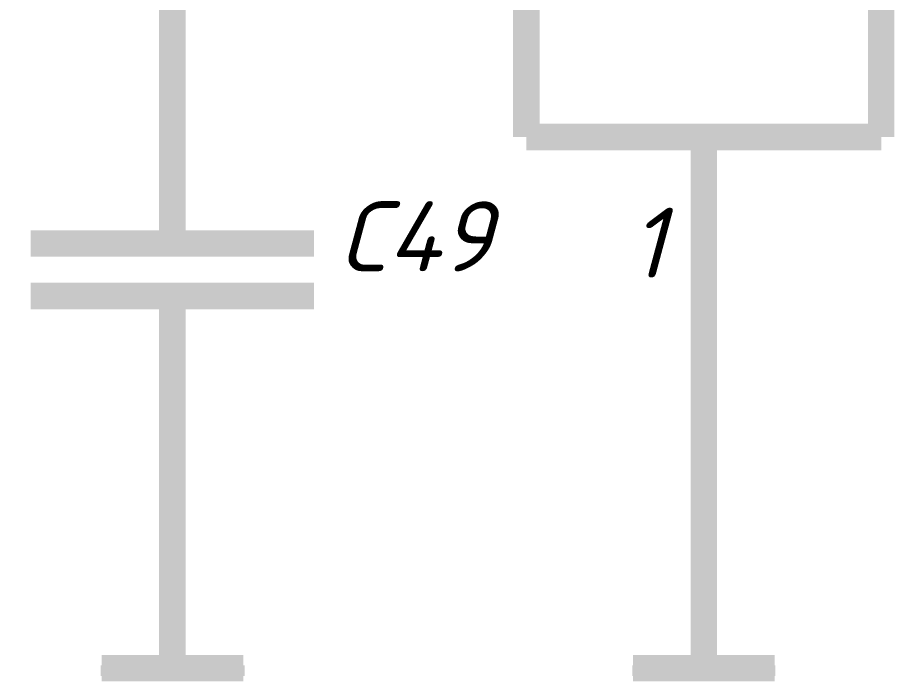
# Model space of a CAD drawing. Header units: inches. Extents: x 0 to 841, y 0 to 594.
# Drawn here: x 375.64 to 400.39, y 532.11 to 550.86 of the extents above; entities that cross this region are included whole.
import ezdxf

# ---------------------------------------------------------------- set-up
doc = ezdxf.new("R2010")
doc.units = ezdxf.units.IN
doc.layers.add('Sheet', color=255, linetype='Continuous')
doc.styles.get("Standard").update_dxf_attribs({"font": 'isocpeui.ttf'})

msp = doc.modelspace()

# ---------------------------------------------------------------- linework, layer by layer
at = {"layer": 'Sheet'}
for points in [[(387.509, 567.498, 0.749, 0.749, 0), (380.009, 567.498, 0.749, 0.749, 0), (380.009, 552.495, 0.749, 0.749, 0), (380.009, 552.495, 0.749, 0.749, 0), (380.009, 549.98, 0.749, 0.749, 0)], [(390.002, 547.487, 0.749, 0.749, 0), (390.002, 557.481, 0.749, 0.749, 0)], [(400.018, 557.481, 0.749, 0.749, 0), (400.018, 547.487, 0.749, 0.749, 0)], [(380.009, 549.98, 0.749, 0.749, 0), (380.009, 544.478, 0.749, 0.749, 0)], [(380.009, 544.994, 0.3, 0.3, 0), (380.009, 549.98, 0.3, 0.3, 0)], [(400.018, 547.487, 0.749, 0.749, 0), (390.002, 547.487, 0.749, 0.749, 0)], [(395.01, 547.487, 0.749, 0.749, 0), (395.01, 542.479, 0.749, 0.749, 0)], [(395.01, 547.487, 0.3, 0.3, 0), (395.01, 542.479, 0.3, 0.3, 0)], [(384.006, 544.478, 0.749, 0.749, 0), (376.011, 544.478, 0.749, 0.749, 0)], [(384.006, 542.995, 0.749, 0.749, 0), (376.011, 542.995, 0.749, 0.749, 0)], [(380.009, 542.995, 0.749, 0.749, 0), (380.009, 537.493, 0.749, 0.749, 0)], [(395.01, 537.493, 0.749, 0.749, 0), (395.01, 542.479, 0.749, 0.749, 0)], [(380.009, 542.479, 0.3, 0.3, 0), (380.009, 537.493, 0.3, 0.3, 0)], [(380.009, 537.493, 0.749, 0.749, 0), (380.009, 532.484, 0.749, 0.749, 0)], [(395.01, 537.493, 0.749, 0.749, 0), (395.01, 532.484, 0.749, 0.749, 0)], [(380.009, 537.493, 0.3, 0.3, 0), (380.009, 532.417, 0.3, 0.3, 0)], [(395.01, 537.493, 0.3, 0.3, 0), (395.01, 532.417, 0.3, 0.3, 0)], [(378.01, 532.484, 0.749, 0.749, 0), (382.007, 532.484, 0.749, 0.749, 0)], [(393.012, 532.484, 0.749, 0.749, 0), (397.009, 532.484, 0.749, 0.749, 0)], [(377.987, 532.417, 0.3, 0.3, 0), (382.052, 532.417, 0.3, 0.3, 0)], [(392.989, 532.417, 0.3, 0.3, 0), (397.032, 532.417, 0.3, 0.3, 0)]]:
    msp.add_lwpolyline(points, format="xyseb", dxfattribs=at)

# ---------------------------------------------------------------- texts
for s, height, p in [('C49', 1.9764, (384.657, 543.691)), ('1', 1.976, (392.922, 543.512))]:
    msp.add_text(s, height=height, dxfattribs=at).set_placement(p)

doc.saveas('drawing.dxf')
